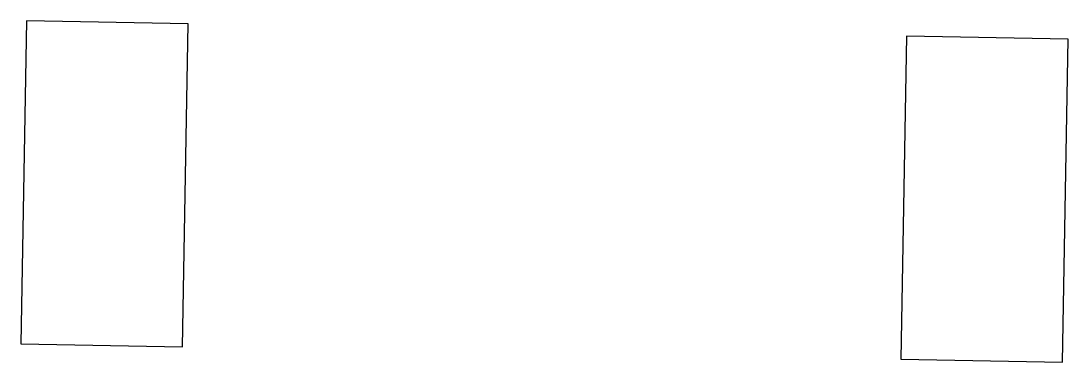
# Model space of a CAD drawing. Header units: millimetres. Extents: x 115.1 to 160.4, y -175.3 to -160.5.
import ezdxf

# ---------------------------------------------------------------- set-up
doc = ezdxf.new("R2010")
doc.units = ezdxf.units.MM

msp = doc.modelspace()

# ---------------------------------------------------------------- linework, layer by layer
for p, q in [((115.348, -160.529), (115.104, -174.527)), ((122.347, -160.651), (115.348, -160.529)), ((122.103, -174.649), (122.347, -160.651)), ((153.443, -161.194), (153.198, -175.192)), ((160.442, -161.316), (153.443, -161.194)), ((160.197, -175.314), (160.442, -161.316)), ((115.104, -174.527), (122.103, -174.649)), ((153.198, -175.192), (160.197, -175.314))]:
    msp.add_line(p, q)

doc.saveas('drawing.dxf')
